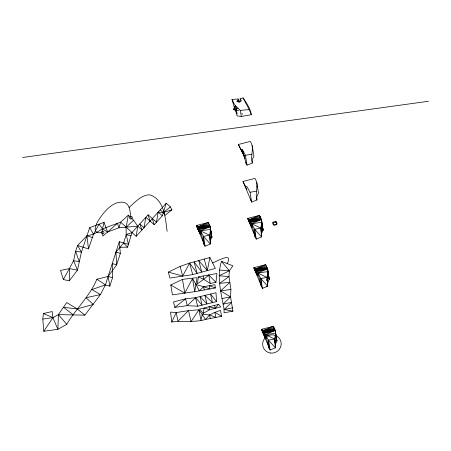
<?xml version="1.0" encoding="UTF-8"?>
<svg xmlns="http://www.w3.org/2000/svg" width="451" height="451" viewBox="0 0 451 451"><rect width="100%" height="100%" fill="white"/><g stroke="black" fill="none" stroke-linecap="round" stroke-linejoin="round"><path stroke-width="0.68" d="M119.256 241.708L105.438 284.874L100.426 294.582L84.878 315.136L77.2 308.896L66.686 302.582L58.41 314.623L57.897 329.315L52.914 317.656L52.153 311.556L43.386 313.501L42.806 319.088L43.792 331.26L57.897 329.315L66.754 324.331C75.943 308.681 89.924 296.155 96.864 279.214L105.438 284.874L109.841 286.171L112.541 277.737L112.265 263.553L116.668 264.85L120.344 253.372L119.256 241.708L128.428 244.312L126.201 234.526L126.088 227.4L128.377 215.144L133.524 220.167L137.758 226.205L141.992 229.92L139.81 223.944L144.044 227.659L145.82 217.331L154.208 224.688L162.309 215.764L166.216 203.243L170.371 206.891L171.876 209.85L165.117 215.302L163.256 212.545L160.206 209.862M104.006 222.337L102.462 228.899L102.834 236.087L107.569 232.028L104.006 222.337L89.721 227.631L81.406 252.132L77.482 270.138L69.409 268.604L60.535 270.397L63.337 279.53L69.296 280.815L69.409 268.604L73.603 260.65L75.616 251.235L77.578 245.485L86.953 235.794L93.481 234.255L102.462 228.899L120.631 222.14L128.377 215.144M260.035 217.805L260.047 216.514L248.36 220.026L251.568 226.712M200.599 234.334L198.525 230.078L200.481 230.833L210.521 229.401L210.313 244.014L205.042 246.212L196.388 225.506L208.294 222.478L210.211 226.571L211.885 237.22L210.194 240.761L209.614 235.236L210.521 229.401L210.211 226.571L198.102 229.176L200.069 233.229M251.9 227.422L249.747 222.98L251.703 223.741L261.743 222.304L261.535 236.916L256.264 239.115L247.605 218.414L259.517 215.381L261.433 219.474L263.108 230.128L261.417 233.663L260.836 228.138L261.743 222.304L261.433 219.474L249.324 222.078L250.525 224.102L248.36 220.026L259.517 215.381L259.624 216.784M265.662 264.675L254.505 269.32L257.436 275.426L255.892 272.274L257.848 273.035L267.888 271.598L267.68 286.21L262.409 288.409L253.755 267.708L265.662 264.675L267.578 268.768L269.253 279.423L267.561 282.957L266.981 277.433L267.888 271.598L267.578 268.768L255.469 271.372L256.371 272.889M265.419 337.698L263.576 333.892L265.526 334.648L275.567 333.216L275.364 347.828L270.087 350.027L261.433 329.32L273.345 326.293L275.262 330.386L276.937 341.035L275.24 344.575L274.665 339.051L275.567 333.216L275.262 330.386L263.153 332.99L264.055 334.507M221.48 261.321L229.35 270.803L219.107 275.758L228.995 276.593L219.564 283.386L229.948 282.332L220.629 290.878L230.546 296.854L223.087 304.092L231.6 302.373L224.119 309.51L224.023 312.842L232.936 311.105L230.546 296.854L230.912 289.457L228.995 276.593L229.35 270.803L232.913 265.836L221.48 261.321C216.395 277.235 221.328 293.691 224.119 309.51L232.936 311.105M215.944 282.365L216.931 273.509L198.406 276.869L197.375 283.786L203.711 279.355L208.79 274.992L215.944 282.365L210.222 283.408L203.711 279.355L198.406 276.869M192.526 278.453L194.742 291.679L197.081 277.63L182.469 279.372L170.766 284.981L172.457 294.847L194.742 291.679L215.403 287.986L214.856 284.699L203.666 286.695L196.055 284.547L192.526 278.453L184.786 293.139L170.766 284.981M240.53 149.044L242.48 149.8L245.975 163.301L247.041 165.173L252.318 162.98C249.944 155.804 254.939 147.962 250.299 141.445L238.387 144.472L245.147 158.549M256.929 199.945C254.55 192.774 259.55 184.933 254.911 178.416L242.999 181.443L251.652 202.144L256.929 199.945L256.805 196.692L258.496 193.158L256.828 182.503M107.569 232.028L117.384 223.346L119.008 227.772L120.631 222.14L136.168 236.335L137.758 226.205L119.008 227.772L107.569 232.028L102.462 228.899L99.079 224.17L93.481 234.255L88.497 248.913L77.578 245.485L81.406 252.132L75.616 251.235L79.28 261.732L73.603 260.65L77.482 270.138L69.296 280.815M171.876 209.85L163.256 212.545L158.154 212.122L156.486 222.18L148.097 214.823L131.934 232.62L127.565 247.204L120.051 247.255L115.941 252.07L116.668 264.85L108.139 276.44L96.864 279.214M211.13 233.714L210.211 226.571L200.481 230.833L203.97 244.335L204.173 243.23M245.975 163.301L246.178 162.197M250.587 200.272L250.784 199.162M262.516 227.918L261.433 219.474L251.703 223.741L255.193 237.243L255.396 236.132M268.83 278.521L267.578 268.768L257.848 273.035L261.338 286.537L261.541 285.427M276.091 336.874L275.262 330.386L265.526 334.648L269.022 348.149L269.224 347.044M203.147 313.439L204.151 308.022L218.566 304.363L220.719 306.9L209.698 309.702L203.147 313.439L199.635 309.082L204.151 308.022L209.698 309.702L208.988 306.793L215.262 308.287L218.566 304.363M168.358 272.111L182.666 276.001L189.617 263.08L197.149 273.391L194.093 261.856L201.8 272.116L198.744 260.582L207.336 270.6L209.895 257.532L189.617 263.08L180.129 266.394L168.358 272.111L169.875 278.058L192.673 274.614L215.324 268.413L209.895 257.532M236.86 114.052L235.14 110.388L232.017 99.417L238.134 99L237.993 101.864M120.051 247.255L123.664 243.004L126.201 234.526L131.934 232.62M227.197 263.576C233.855 251.286 216.858 261.405 212.613 262.972M171.797 322.042L176.194 312.582L188.535 310.598L198.925 309.809L205.515 319.46L221.576 316.281L220.483 310.367L214.924 312.351L209.574 314.956L205.515 319.46C194.471 322.854 182.971 320.249 171.797 322.042L170.529 312.115L176.194 312.582L178.004 321.185L188.535 310.598L191.015 321.642L198.925 309.809L200.971 320.39L202.307 314.268L209.574 314.956L215.866 317.414L214.924 312.351L221.576 316.281M238.833 110.642L233.325 109.503L235.118 105.951M63.337 279.53L69.409 268.604M43.792 331.26L52.914 317.656L58.41 314.623L84.878 315.136M136.168 236.335L166.216 203.243M126.088 227.4L133.524 220.167M129.104 207.471C134.663 202.527 140.199 196.196 147.894 194.894A8.699 8.496 -25.1 0 1 150.797 195.125C164.7 200.802 165.297 218.583 167.146 231.335M215.403 287.986L209.315 285.692L209.862 288.973L203.666 286.695L199.303 290.856L196.055 284.547M216.542 301.623L210.538 294.052L212.522 302.598L204.957 295.405L206.941 303.946L200.109 296.578L202.093 305.124L195.599 297.666L187.204 305.66L174.825 307.373L173.539 301.933L185.603 298.827L195.599 297.666L216.006 292.727L216.542 301.623L197.583 306.212L187.204 305.66L185.603 298.827L174.825 307.373M266.648 280.302L267.736 279.411M274.332 341.92L275.42 341.029M163.256 212.545L170.371 206.891M261.371 231.256L263.108 230.128L261.743 222.304M266.518 280.026L267.674 279.27M274.202 341.644L275.358 340.888M208.294 222.478L197.138 227.118L200.554 234.204M273.345 326.293L262.189 330.933L265.96 338.78M235.14 110.388L236.386 109.875M239.064 102.151L237.784 100.494L236.769 101.582L239.475 102.044L241.133 101.097L240.095 98.882L242.999 97.867C246.674 102.963 250.198 108.426 251.354 114.706L241.296 116.459L237.006 115.896L235.732 106.03L233.934 103.504L232.017 99.417M105.438 284.874L91.903 289.553L100.426 294.582L85.989 297.75L93.323 304.425L77.2 308.896L63.602 307.345L73.316 314.877M208.824 223.611L197.138 227.118L199.156 231.284M198.976 230.608L197.662 228.234L209.349 224.728L197.138 227.118L198.992 230.613M211.293 235.016L211.885 237.22L209.788 225.669L198.102 229.176L199.004 230.692M198.525 230.078L210.211 226.571M250.525 224.102L248.884 221.142L260.571 217.636L248.36 220.026L251.495 226.52M249.324 222.078L261.011 218.572L248.884 221.142M249.747 222.98L261.433 219.474M266.191 265.808L254.505 269.32L257.352 275.223L253.755 267.708L255.108 268.041M255.029 270.437L266.716 266.924L254.505 269.32L256.36 272.816L255.029 270.437L267.155 267.866L269.253 279.423L267.888 271.598M255.469 271.372L267.155 267.866M255.892 272.274L267.578 268.768M274.033 328.785L273.875 327.426L262.189 330.933L264.044 334.428L262.713 332.049L274.4 328.542L262.189 330.933L265.323 337.427M263.153 332.99L274.839 329.484L276.937 341.035L275.567 333.216M275.262 330.386L263.576 333.892L265.351 337.54M276.209 224.784L274.078 225.083A1.003 0.975 -25.1 0 1 273.684 224.981A1.122 1.094 -25.1 0 1 273.351 224.728A1.009 0.987 -25.1 0 1 273.154 224.384L272.911 222.619L273.283 224.339M197.662 228.234L209.788 225.669M262.713 332.049L274.839 329.484M222.033 298.573L230.546 296.854M224.119 309.51L232.631 307.785M233.325 109.503L237.97 108.584M242.48 149.8L245.445 155.296L251.619 154.203M245.141 186.015L247.092 186.77L250.051 192.267L256.224 191.173M203.97 244.335L203.44 236.33L209.614 235.236L210.313 244.014L203.44 236.33L200.481 230.833L209.614 235.236M255.193 237.243L254.663 229.238L260.836 228.138L261.535 236.916L254.663 229.238L251.703 223.741L260.836 228.138M266.981 277.433L257.848 273.035L260.808 278.526L266.981 277.433L267.68 286.21L266.411 286.272M269.022 348.149L268.492 340.144L274.665 339.051L275.364 347.828L268.492 340.144L265.526 334.648L274.665 339.051M42.806 319.088L52.914 317.656L43.386 313.501M22.55 157.489L428.45 101.266M220.629 290.878L230.912 289.457M236.566 110.833L235.732 106.03L240.298 110.399L249.223 109.548L251.354 114.706M275.73 221.841L272.866 222.236L275.73 221.982M101.3 232.586C90.651 234.407 96.491 222.456 99.913 218.183A60.857 59.436 -25.1 0 1 103.11 213.78C108.11 207.522 115.693 200.515 124.38 202.499C130.035 204.399 129.973 211.468 130.79 216.339M219.66 270.059L229.35 270.803M248.963 218.746L247.605 218.414L251.534 226.571M197.741 225.838L196.388 225.506L200.007 233.037M262.792 329.653L261.433 329.32L265.357 337.478M126.201 234.526L130.97 235.834M115.941 252.07L120.344 253.372M112.541 277.737L108.139 276.44L109.841 286.171M92.376 237.497L86.953 235.794L88.497 248.913M276.164 222.078L276.457 222.298A0.885 0.868 -25.1 0 1 276.655 222.681L276.79 223.764A0.879 0.863 -25.1 0 1 276.694 224.186L276.649 224.265A0.992 0.97 -25.1 0 1 276.469 224.48M158.154 212.122L162.309 215.764M123.664 243.004L127.565 247.204M261.338 286.537L260.808 278.526L267.68 286.21M58.41 314.623L66.754 324.331M244.301 156.114L238.387 144.472M238.134 99L239.955 101.887M240.095 98.882L241.122 100.55M249.223 109.548L242.999 97.867M89.721 227.631L93.481 234.255M242.999 181.443L246.922 189.6M241.871 113.156L242.429 114.345M262.685 229.226L263.108 230.128L261.371 220.601M256.737 185.998L257.487 187.689M275.42 334.439L275.927 335.567M210.375 230.63L210.876 231.752M250.784 224.705L251.551 226.503M199.816 232.4L200.582 234.199M243.506 154.524L244.465 156.999M148.097 214.823L150.053 221.046M152.331 218.538L154.208 224.688M204.28 259.066L207.336 270.6M189.617 263.08L192.673 274.614M180.129 266.394L182.666 276.001M214.552 305.383L215.262 308.287M195.599 297.666L197.583 306.212M209.574 314.956L210.239 318.524M236.803 112.209L237.046 113.584M210.521 229.401L211.885 237.22M208.79 274.992L210.222 283.408M203.147 276.012L203.711 279.355M182.469 279.372L184.786 293.139M203.666 286.695L204.213 289.976M240.298 110.399L241.296 116.459M245.445 155.296L247.041 165.173M250.051 192.267L251.652 202.144M254.663 229.238L256.264 239.115M260.808 278.526L262.409 288.409M268.492 340.144L270.087 350.027M203.44 236.33L205.042 246.212M252.216 145.538L253.89 156.187L252.199 159.722L252.318 162.98M276.26 338.177L276.514 340.133M260.047 216.514L260.204 217.878M259.517 215.381L259.584 216.722M276.587 224.547A1.015 0.992 -25.1 0 1 276.226 224.756M276.559 224.581A1.15 1.122 -25.1 0 0 276.818 224.248A1.015 0.992 -25.1 0 0 276.931 223.758L276.767 222.552A0.998 0.975 -25.1 0 0 276.564 222.208L276.491 222.134A1.229 1.201 -25.1 0 0 276.232 221.954M275.809 221.892A0.998 0.975 -25.1 0 1 276.283 221.993M275.781 222.01A0.885 0.868 -25.1 0 1 276.198 222.101M276.491 224.446A0.879 0.863 -25.1 0 1 276.097 224.649L274.18 224.942A0.879 0.857 -25.1 0 1 273.746 224.857A0.975 0.953 -25.1 0 1 273.458 224.637A0.879 0.857 -25.1 0 1 273.312 224.361M270.527 353.054A9.33 9.11 -25.1 0 0 280.578 340.499A9.33 9.11 -25.1 0 0 264.669 338.397A9.33 9.11 -25.1 0 0 270.527 353.054M130.779 218.977A1.353 1.319 -25.1 0 0 132.194 217.123A1.353 1.319 -25.1 0 0 129.882 216.869A1.353 1.319 -25.1 0 0 130.779 218.977M102.478 233.81A1.353 1.319 -25.1 0 0 103.888 231.961A1.353 1.319 -25.1 0 0 101.576 231.707A1.353 1.319 -25.1 0 0 102.478 233.81"/></g></svg>
